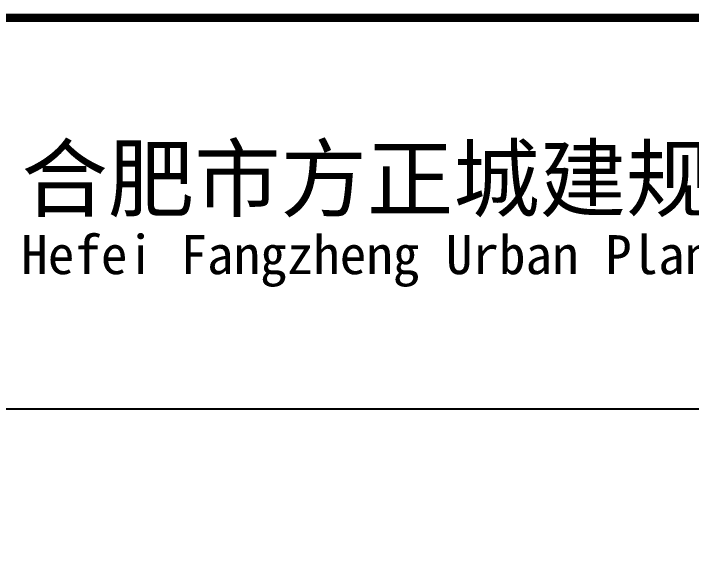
# Model space of a CAD drawing. Extents: x -3102990 to -851544, y -5293060 to -2540151.
# Drawn here: x -2800399 to -2792237, y -2637443 to -2630852 of the extents above; entities that cross this region are included whole.
import ezdxf

# ---------------------------------------------------------------- set-up
doc = ezdxf.new("R2010")
doc.units = 0
doc.header["$LTSCALE"] = 1000
doc.layers.get('0').update_dxf_attribs({"linetype": 'CONTINUOUS'})
doc.layers.add('PUB_TEXT', color=7, linetype='CONTINUOUS')
doc.styles.add('-黑体', font='simhei.ttf')

msp = doc.modelspace()

# ---------------------------------------------------------------- linework, layer by layer
for p, q in [((-2805238.76, -2630902.4), (-2753708.94, -2630902.4)), ((-2805238.76, -2635616.46), (-2753708.94, -2635616.46))]:
    msp.add_line(p, q)
at = {"color": 4, "const_width": 100}
msp.add_lwpolyline([(-2805238.76, -2630902.4), (-2753708.94, -2630902.4), (-2753708.94, -2689616.46), (-2805238.76, -2689616.46), (-2805238.76, -2630902.4)], dxfattribs=at)

# ---------------------------------------------------------------- texts
at = {"layer": 'PUB_TEXT', "style": '-黑体'}
for s, height, p in [('合肥市方正城建规划设计有限公司', 762.5168, (-2800304.92, -2633223.34)), ('Hefei Fangzheng Urban Planning And Design Co.,Ltd', 469.7103, (-2800306.15, -2633992.45))]:
    msp.add_text(s, height=height, dxfattribs=at).set_placement(p)

doc.saveas('drawing.dxf')
